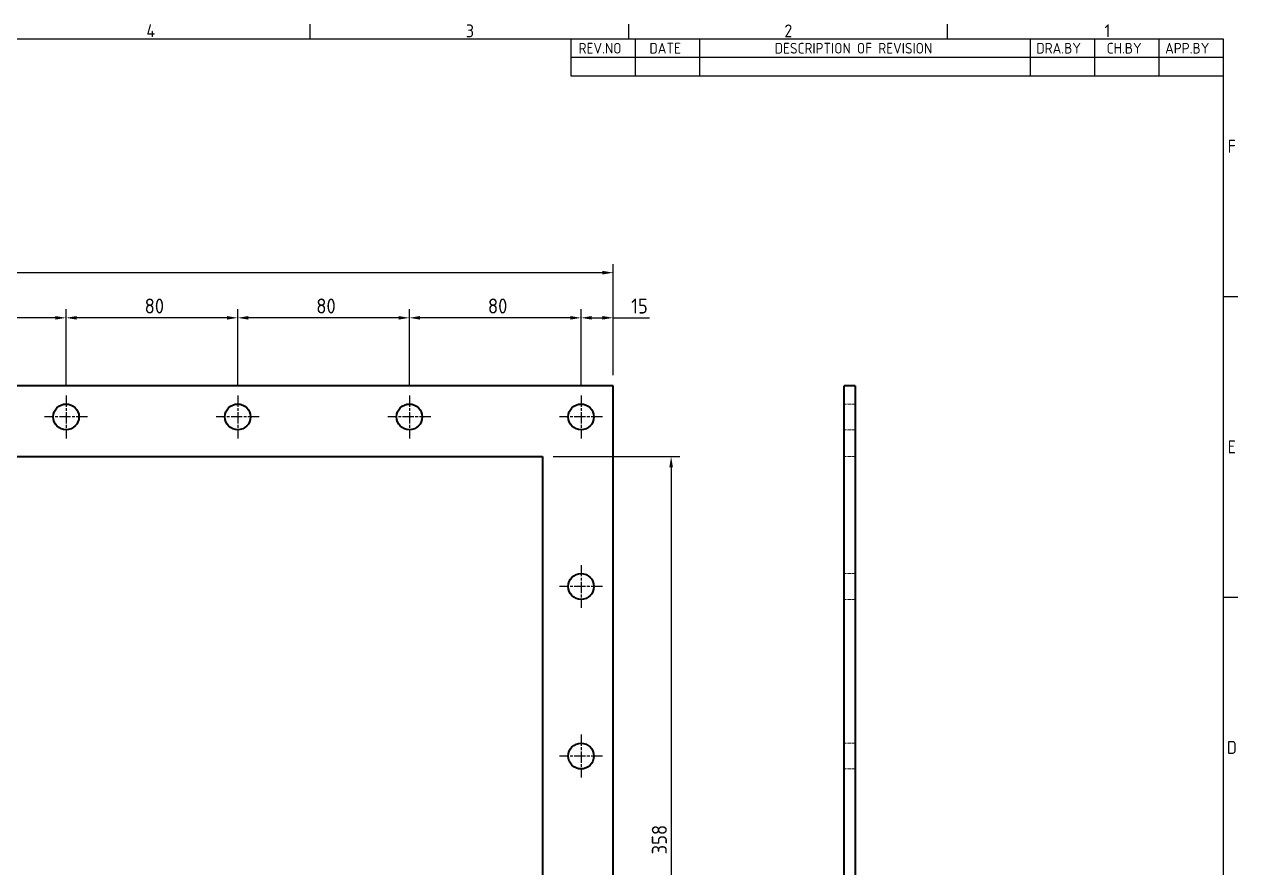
# Model space of a CAD drawing. Header units: millimetres. Extents: x 0 to 1188, y 0 to 840.
# Drawn here: x 609 to 1175, y 434 to 827 of the extents above; entities that cross this region are included whole.
import ezdxf

# ---------------------------------------------------------------- set-up
doc = ezdxf.new("R2010")
doc.units = ezdxf.units.MM
doc.header["$LTSCALE"] = 2
doc.linetypes.add('CHAIN', pattern=[0.35429999999999995, 0.2362, -0.0295, 0.0591, -0.0295])
doc.linetypes.add('DASHED', pattern=[0.2067, 0.1654, -0.0413])
doc.layers.get('0').update_dxf_attribs({"color": 3, "lineweight": 25})
for name, color, linetype, lineweight in [('가려진 것(ISO)', 2, 'DASHED', 18), ('가시적인 것(ISO)', 3, 'Continuous', 40), ('경계(ISO)', 7, 'Continuous', 25), ('기호(ISO)', 5, 'Continuous', 25), ('중심 표식(ISO)', 1, 'Continuous', 25), ('치수(ISO)', 2, 'Continuous', 25)]:
    doc.layers.add(name, color=color, linetype=linetype, lineweight=lineweight)
doc.styles.add('ISO Proportiona M2B', font='isocp.shx')
doc.styles.add('문자 텍스트_M2B', font='isocp.shx')
doc.styles.add('치수 텍스트_PSTEK_POSCO', font='isocp.shx')
doc.dimstyles.new('치수_PSTEK_POSCO', dxfattribs={"dimscale": 2, "dimtxt": 3.5, "dimasz": 2.5, "dimexe": 2, "dimexo": 2.5, "dimgap": 1, "dimtad": 1, "dimrnd": 1e-08, "dimdsep": 46, "dimtxsty": '치수 텍스트_PSTEK_POSCO', "dimcen": 0.09, "dimdle": 10, "dimclrd": 7, "dimclre": 7, "dimclrt": 2, "dimadec": 1, "dimazin": 2, "dimtfac": 1, "dimtmove": 0, "dimatfit": 3, "dimfxl": 0, "dimtolj": 1, "dimlwd": -1, "dimlwe": -1, "dimarcsym": 0})

# ---------------------------------------------------------------- blocks, each defined once
blk = doc.blocks.new('경계 Default Border')
at = {"layer": '경계(ISO)'}
for p, q in [((371.25, 410), (371.25, 413.4000015258789)), ((445.4999923706055, 410), (445.4999923706055, 413.4000015258789)), ((519.7499847412109, 410), (519.7499847412109, 413.4000015258789)), ((584.0000152587891, 350), (587.400016784668, 350)), ((584.0000152587891, 280), (587.400016784668, 280))]:
    blk.add_line(p, q, dxfattribs=at)
at = {"layer": '경계(ISO)', "flags": 128}
blk.add_lwpolyline([(10, 10), (10, 410), (584.0000152587891, 410), (584.0000152587891, 10), (10, 10)], dxfattribs=at)
at = {"layer": '경계(ISO)', "color": 2, "char_height": 3.00000011920929, "attachment_point": 7, "style": '문자 텍스트_M2B'}
for s, insert in [('4', (333.0984701308117, 410.4)), ('3', (407.5435395229536, 410.3713945155963)), ('2', (481.752739416884, 410.3713945155963)), ('1', (556.3610661041481, 410.4)), ('F', (585.0445395201642, 383.4999999403954)), ('E', (585.0445395201642, 313.4713944559917)), ('D', (584.8782702028949, 243.4713944559917))]:
    blk.add_mtext(s, dxfattribs=dict(at, insert=insert))
blk = doc.blocks.new('리비전 내역')
at = {"layer": '기호(ISO)'}
for p, q in [((432.0000152587891, 410), (584.0000152587891, 410)), ((432.0000152587891, 410), (432.0000152587891, 405.72)), ((447.0000152587891, 410), (447.0000152587891, 405.72)), ((462.0000152587891, 410), (462.0000152587891, 405.72)), ((539.0000152587891, 410), (539.0000152587891, 405.72)), ((554.0000152587891, 410), (554.0000152587891, 405.72)), ((569.0000152587891, 410), (569.0000152587891, 405.72)), ((584.0000152587891, 410), (584.0000152587891, 405.72)), ((432.0000152587891, 405.72), (584.0000152587891, 405.72)), ((432.0000152587891, 405.72), (432.0000152587891, 401.4400000000001)), ((447.0000152587891, 405.72), (447.0000152587891, 401.4400000000001)), ((462.0000152587891, 405.72), (462.0000152587891, 401.4400000000001)), ((539.0000152587891, 405.72), (539.0000152587891, 401.4400000000001)), ((554.0000152587891, 405.72), (554.0000152587891, 401.4400000000001)), ((569.0000152587891, 405.72), (569.0000152587891, 401.4400000000001)), ((584.0000152587891, 405.72), (584.0000152587891, 401.4400000000001)), ((432.0000152587891, 401.4400000000001), (584.0000152587891, 401.4400000000001))]:
    blk.add_line(p, q, dxfattribs=at)
at = {"layer": '기호(ISO)', "color": 2, "char_height": 2.5, "attachment_point": 7, "style": 'ISO Proportiona M2B'}
for s, insert in [('REV.NO', (433.7871316270198, 406.5831824209448)), ('DATE', (450.3142470316257, 406.5831824209448)), ('DESCRIPTION OF REVISION', (479.507035692152, 406.5831824209448)), ('DRA.BY', (540.4757492141094, 406.5831824209448)), ('CH.BY', (556.8643067674008, 406.5831824209448)), ('APP.BY', (570.4777492192294, 406.5831824209448))]:
    blk.add_mtext(s, dxfattribs=dict(at, insert=insert))
blk = doc.blocks.new('*D23')
at = {"layer": 'Defpoints', "color": 0, "transparency": 16777216}
for p in [(133.7300020039436, 711.109678208568), (133.7300020039436, 658.4287130648426), (883.7300020039436, 658.4287130648426)]:
    blk.add_point(p, dxfattribs=at)
at = {"layer": '치수(ISO)', "color": 7, "transparency": 16777216}
for p, q in [((133.7300020039436, 663.4287130648426), (133.7300020039436, 715.109678208568)), ((883.7300020039436, 663.4287130648426), (883.7300020039436, 715.109678208568)), ((878.7300020039436, 711.109678208568), (138.7300020039436, 711.109678208568))]:
    blk.add_line(p, q, dxfattribs=at)
for points in [[(138.7300020039436, 711.9430115419013), (138.7300020039436, 710.2763448752346), (133.7300020039436, 711.109678208568)], [(878.7300020039436, 711.9430115419013), (878.7300020039436, 710.2763448752346), (883.7300020039436, 711.109678208568)]]:
    blk.add_solid(points, dxfattribs=at)
at = {"layer": '치수(ISO)', "color": 2, "transparency": 16777216, "insert": (507.4272460984318, 716.609678208568), "char_height": 7, "attachment_point": 4, "style": '치수 텍스트_PSTEK_POSCO'}
blk.add_mtext('\\A1;750', dxfattribs=at)
blk = doc.blocks.new('*D32')
at = {"layer": 'Defpoints', "color": 0, "transparency": 16777216}
for p in [(850.7300020039438, 625.4287130648424), (850.7300020039435, 267.4287130648426), (910.7300020039439, 267.4287130648426)]:
    blk.add_point(p, dxfattribs=at)
at = {"layer": '치수(ISO)', "color": 7, "transparency": 16777216}
for p, q in [((855.7300020039438, 625.4287130648424), (914.7300020039439, 625.4287130648424)), ((910.7300020039439, 620.4287130648424), (910.7300020039439, 272.4287130648426)), ((855.7300020039435, 267.4287130648426), (914.7300020039439, 267.4287130648426))]:
    blk.add_line(p, q, dxfattribs=at)
for points in [[(909.8966686706106, 620.4287130648424), (911.5633353372773, 620.4287130648424), (910.7300020039439, 625.4287130648424)], [(909.8966686706106, 272.4287130648426), (911.5633353372773, 272.4287130648426), (910.7300020039439, 267.4287130648426)]]:
    blk.add_solid(points, dxfattribs=at)
at = {"layer": '치수(ISO)', "color": 2, "transparency": 16777216, "insert": (905.2300020039438, 440.1287130648425), "char_height": 7, "attachment_point": 4, "rotation": 90, "style": '치수 텍스트_PSTEK_POSCO'}
blk.add_mtext('\\A1;358', dxfattribs=at)
blk = doc.blocks.new('*D40')
at = {"layer": 'Defpoints', "color": 0, "transparency": 16777216}
for p in [(548.7300020039435, 690.0743781331223), (548.7300020039435, 653.9287130648427), (628.7300020039435, 653.9287130648427)]:
    blk.add_point(p, dxfattribs=at)
at = {"layer": '치수(ISO)', "color": 7, "transparency": 16777216}
for p, q in [((548.7300020039435, 658.9287130648427), (548.7300020039435, 694.0743781331223)), ((623.7300020039435, 690.0743781331223), (553.7300020039435, 690.0743781331223)), ((628.7300020039435, 658.9287130648427), (628.7300020039435, 694.0743781331223))]:
    blk.add_line(p, q, dxfattribs=at)
for points in [[(553.7300020039435, 690.9077114664557), (553.7300020039435, 689.2410447997889), (548.7300020039435, 690.0743781331223)], [(623.7300020039435, 690.9077114664557), (623.7300020039435, 689.2410447997889), (628.7300020039435, 690.0743781331223)]]:
    blk.add_solid(points, dxfattribs=at)
at = {"layer": '치수(ISO)', "color": 2, "transparency": 16777216, "insert": (585.3572460984316, 695.5743781331223), "char_height": 7, "attachment_point": 4, "style": '치수 텍스트_PSTEK_POSCO'}
blk.add_mtext('\\A1;80', dxfattribs=at)
blk = doc.blocks.new('*D41')
at = {"layer": 'Defpoints', "color": 0, "transparency": 16777216}
for p in [(628.7300020039435, 690.0743781331223), (628.7300020039435, 653.9287130648427), (708.7300020039435, 653.9287130648427)]:
    blk.add_point(p, dxfattribs=at)
at = {"layer": '치수(ISO)', "color": 7, "transparency": 16777216}
for p, q in [((628.7300020039435, 658.9287130648427), (628.7300020039435, 694.0743781331223)), ((703.7300020039435, 690.0743781331223), (633.7300020039435, 690.0743781331223)), ((708.7300020039435, 658.9287130648427), (708.7300020039435, 694.0743781331223))]:
    blk.add_line(p, q, dxfattribs=at)
for points in [[(633.7300020039435, 690.9077114664557), (633.7300020039435, 689.2410447997889), (628.7300020039435, 690.0743781331223)], [(703.7300020039435, 690.9077114664557), (703.7300020039435, 689.2410447997889), (708.7300020039435, 690.0743781331223)]]:
    blk.add_solid(points, dxfattribs=at)
at = {"layer": '치수(ISO)', "color": 2, "transparency": 16777216, "insert": (665.3572460984318, 695.5743781331223), "char_height": 7, "attachment_point": 4, "style": '치수 텍스트_PSTEK_POSCO'}
blk.add_mtext('\\A1;80', dxfattribs=at)
blk = doc.blocks.new('*D42')
at = {"layer": 'Defpoints', "color": 0, "transparency": 16777216}
for p in [(708.7300020039435, 690.0743781331223), (708.7300020039435, 653.9287130648427), (788.7300020039435, 653.9287130648427)]:
    blk.add_point(p, dxfattribs=at)
at = {"layer": '치수(ISO)', "color": 7, "transparency": 16777216}
for p, q in [((708.7300020039435, 658.9287130648427), (708.7300020039435, 694.0743781331223)), ((783.7300020039435, 690.0743781331223), (713.7300020039435, 690.0743781331223)), ((788.7300020039435, 658.9287130648427), (788.7300020039435, 694.0743781331223))]:
    blk.add_line(p, q, dxfattribs=at)
for points in [[(713.7300020039435, 690.9077114664557), (713.7300020039435, 689.2410447997889), (708.7300020039435, 690.0743781331223)], [(783.7300020039435, 690.9077114664557), (783.7300020039435, 689.2410447997889), (788.7300020039435, 690.0743781331223)]]:
    blk.add_solid(points, dxfattribs=at)
at = {"layer": '치수(ISO)', "color": 2, "transparency": 16777216, "insert": (745.3572460984317, 695.5743781331223), "char_height": 7, "attachment_point": 4, "style": '치수 텍스트_PSTEK_POSCO'}
blk.add_mtext('\\A1;80', dxfattribs=at)
blk = doc.blocks.new('*D43')
at = {"layer": 'Defpoints', "color": 0, "transparency": 16777216}
for p in [(788.7300020039435, 690.0743781331223), (788.7300020039435, 653.9287130648427), (868.7300020039434, 653.9287130648427)]:
    blk.add_point(p, dxfattribs=at)
at = {"layer": '치수(ISO)', "color": 7, "transparency": 16777216}
for p, q in [((788.7300020039435, 658.9287130648427), (788.7300020039435, 694.0743781331223)), ((863.7300020039434, 690.0743781331223), (793.7300020039435, 690.0743781331223)), ((868.7300020039434, 658.9287130648427), (868.7300020039434, 694.0743781331223))]:
    blk.add_line(p, q, dxfattribs=at)
for points in [[(793.7300020039435, 690.9077114664557), (793.7300020039435, 689.2410447997889), (788.7300020039435, 690.0743781331223)], [(863.7300020039434, 690.9077114664557), (863.7300020039434, 689.2410447997889), (868.7300020039434, 690.0743781331223)]]:
    blk.add_solid(points, dxfattribs=at)
at = {"layer": '치수(ISO)', "color": 2, "transparency": 16777216, "insert": (825.3572460984317, 695.5743781331223), "char_height": 7, "attachment_point": 4, "style": '치수 텍스트_PSTEK_POSCO'}
blk.add_mtext('\\A1;80', dxfattribs=at)
blk = doc.blocks.new('*D44')
at = {"layer": 'Defpoints', "color": 0, "transparency": 16777216}
for p in [(868.7300020039434, 690.0743781331223), (883.7300020039436, 658.4287130648426), (868.7300020039434, 653.9287130648427)]:
    blk.add_point(p, dxfattribs=at)
at = {"layer": '치수(ISO)', "color": 7, "transparency": 16777216}
for p, q in [((868.7300020039434, 658.9287130648427), (868.7300020039434, 694.0743781331223)), ((873.7300020039434, 690.0743781331223), (878.7300020039436, 690.0743781331223)), ((883.7300020039436, 663.4287130648426), (883.7300020039436, 694.0743781331223)), ((883.7300020039436, 690.0743781331223), (900.7200708804262, 690.0743781331223))]:
    blk.add_line(p, q, dxfattribs=at)
for points in [[(873.7300020039434, 690.9077114664557), (873.7300020039434, 689.2410447997889), (868.7300020039434, 690.0743781331223)], [(878.7300020039436, 690.9077114664557), (878.7300020039436, 689.2410447997889), (883.7300020039436, 690.0743781331223)]]:
    blk.add_solid(points, dxfattribs=at)
at = {"layer": '치수(ISO)', "color": 2, "transparency": 16777216, "insert": (892.130121386765, 695.5743781331223), "char_height": 7, "attachment_point": 4, "style": '치수 텍스트_PSTEK_POSCO'}
blk.add_mtext('\\A1;15', dxfattribs=at)

msp = doc.modelspace()

# ---------------------------------------------------------------- linework, layer by layer
at = {"layer": '가려진 것(ISO)', "ltscale": 4.761641502380371}
for p, q in [((996.4280023559951, 649.9287130648427), (991.4280023559951, 649.9287130648427)), ((996.4280023559951, 637.9287130648426), (991.4280023559951, 637.9287130648426)), ((996.4280023559899, 625.4287130648424), (991.4280023559899, 625.4287130648424)), ((996.4280023559951, 570.9287130648426), (991.4280023559951, 570.9287130648426)), ((996.4280023559951, 558.9287130648426), (991.4280023559951, 558.9287130648426)), ((996.4280023559951, 491.9287130648425), (991.4280023559951, 491.9287130648425)), ((996.4280023559951, 479.9287130648426), (991.4280023559951, 479.9287130648426))]:
    msp.add_line(p, q, dxfattribs=at)
at = {"layer": '가시적인 것(ISO)'}
for p, q in [((883.7300020039436, 658.4287130648426), (133.7300020039436, 658.4287130648426)), ((883.7300020039436, 234.4287130648425), (883.7300020039436, 658.4287130648426)), ((996.4280023559996, 658.4287130648426), (991.4280023559996, 658.4287130648426)), ((991.4280023559996, 234.4287130648425), (991.4280023559996, 658.4287130648426)), ((996.4280023559996, 658.4287130648426), (996.4280023559996, 234.4287130648425)), ((166.7300020039435, 625.4287130648426), (850.7300020039438, 625.4287130648424)), ((850.7300020039438, 625.4287130648424), (850.7300020039436, 267.4287130648426))]:
    msp.add_line(p, q, dxfattribs=at)
for centre in [(628.7300020039435, 643.9287130648426), (708.7300020039435, 643.9287130648426), (788.7300020039435, 643.9287130648426), (868.7300020039435, 643.9287130648426), (868.7300020039435, 564.9287130648426), (868.7300020039435, 485.9287130648426)]:
    msp.add_circle(centre, 6.000000000000001, dxfattribs=at)
at = {"layer": '중심 표식(ISO)', "linetype": 'CHAIN', "ltscale": 11.11197376251221}
for p, q in [((628.7300020039435, 653.9287130648427), (628.7300020039435, 633.9287130648427)), ((708.7300020039435, 653.9287130648427), (708.7300020039435, 633.9287130648427)), ((788.7300020039435, 653.9287130648427), (788.7300020039435, 633.9287130648427)), ((868.7300020039434, 653.9287130648427), (868.7300020039434, 633.9287130648427)), ((638.7300020039435, 643.9287130648427), (618.7300020039435, 643.9287130648427)), ((718.7300020039435, 643.9287130648427), (698.7300020039435, 643.9287130648427)), ((798.7300020039435, 643.9287130648427), (778.7300020039435, 643.9287130648427)), ((878.7300020039434, 643.9287130648427), (858.7300020039434, 643.9287130648427)), ((868.7300020039434, 574.9287130648426), (868.7300020039434, 554.9287130648426)), ((878.7300020039434, 564.9287130648426), (858.7300020039434, 564.9287130648426)), ((868.7300020039434, 495.9287130648426), (868.7300020039434, 475.9287130648426)), ((878.7300020039434, 485.9287130648426), (858.7300020039434, 485.9287130648426))]:
    msp.add_line(p, q, dxfattribs=at)

# ---------------------------------------------------------------- block references
at = {"xscale": 2, "yscale": 2, "zscale": 2}
msp.add_blockref('경계 Default Border', (0, 0), dxfattribs=at)
at = {"layer": '기호(ISO)', "xscale": 2, "yscale": 2, "zscale": 2}
msp.add_blockref('리비전 내역', (0, 0), dxfattribs=at)

# ---------------------------------------------------------------- dimensions: what is measured, and where the dimension line sits
at = {"layer": '치수(ISO)', "color": 7}
for base, p1, p2, angle, picture, middle in [((133.7300020039436, 711.109678208568), (883.7300020039436, 658.4287130648426), (133.7300020039436, 658.4287130648426), 180, '*D23', (513.7300020039436, 711.109678208568)), ((910.7300020039439, 267.4287130648426), (850.7300020039438, 625.4287130648424), (850.7300020039435, 267.4287130648426), 90, '*D32', (910.7300020039438, 446.4287130648426))]:
    dim = msp.add_linear_dim(base=base, p1=p1, p2=p2, angle=angle, dimstyle='치수_PSTEK_POSCO', override={"dimdec": 2, "dimtp": 0, "dimtm": -0, "dimtdec": 2, "dimtofl": 0, "dimatfit": 1}, dxfattribs=at)
    dim.commit()
    dim.dimension.update_dxf_attribs({"geometry": picture, "text_midpoint": middle, "dimtype": 160})
for base, p1, p2, override, picture, middle in [((548.7300020039435, 690.0743781331223), (628.7300020039435, 653.9287130648427), (548.7300020039435, 653.9287130648427), {"dimdec": 2, "dimtp": 0, "dimtm": -0, "dimtdec": 2, "dimtofl": 0, "dimatfit": 1}, '*D40', (589.2100020039434, 690.0743781331223)), ((628.7300020039435, 690.0743781331223), (708.7300020039435, 653.9287130648427), (628.7300020039435, 653.9287130648427), {"dimdec": 2, "dimtp": 0, "dimtm": -0, "dimtdec": 2, "dimtofl": 0, "dimatfit": 1}, '*D41', (669.2100020039436, 690.0743781331223)), ((708.7300020039435, 690.0743781331223), (788.7300020039435, 653.9287130648427), (708.7300020039435, 653.9287130648427), {"dimdec": 2, "dimtp": 0, "dimtm": -0, "dimtdec": 2, "dimtofl": 0, "dimatfit": 1}, '*D42', (749.2100020039435, 690.0743781331223)), ((788.7300020039435, 690.0743781331223), (868.7300020039434, 653.9287130648427), (788.7300020039435, 653.9287130648427), {"dimdec": 2, "dimtp": 0, "dimtm": -0, "dimtdec": 2, "dimtofl": 0, "dimatfit": 1}, '*D43', (829.2100020039435, 690.0743781331223)), ((868.7300020039434, 690.0743781331223), (883.7300020039436, 658.4287130648426), (868.7300020039434, 653.9287130648427), {"dimdec": 2, "dimtp": 0, "dimtm": -0, "dimtdec": 2, "dimtofl": 0, "dimatfit": 2}, '*D44', (895.4250961335956, 690.0743781331223))]:
    dim = msp.add_linear_dim(base=base, p1=p1, p2=p2, dimstyle='치수_PSTEK_POSCO', override=override, dxfattribs=at)
    dim.commit()
    dim.dimension.update_dxf_attribs({"geometry": picture, "text_midpoint": middle, "dimtype": 160})

doc.saveas('drawing.dxf')
